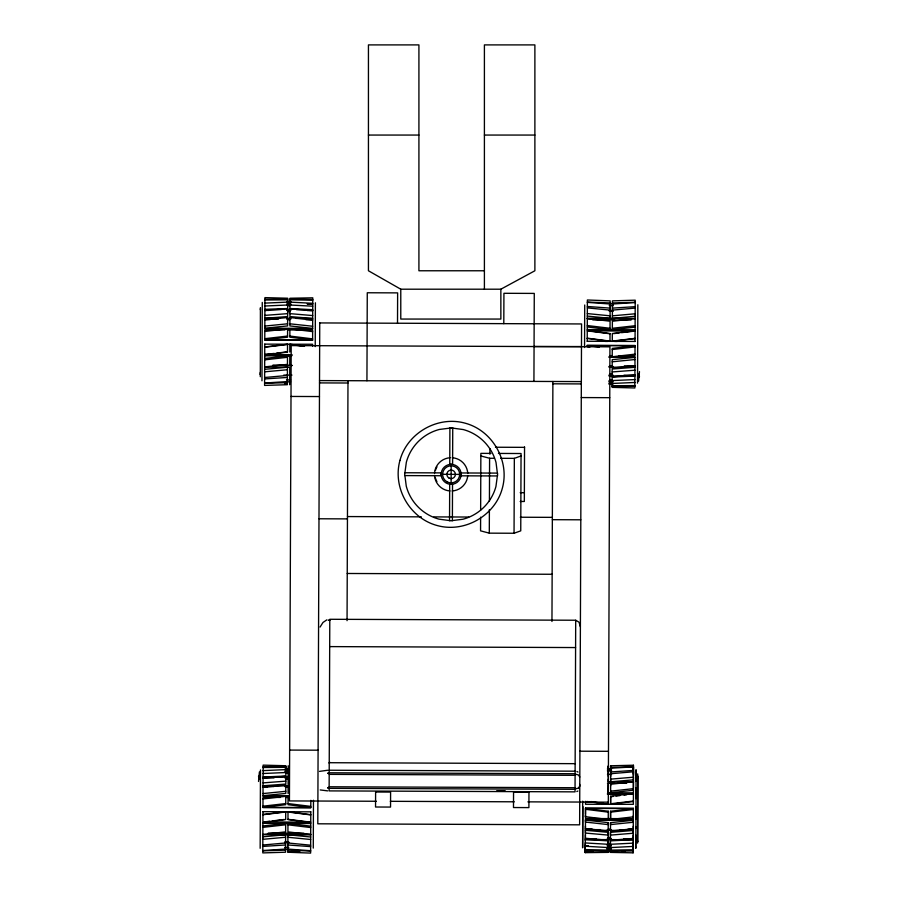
<?xml version="1.0" encoding="UTF-8"?>
<svg xmlns="http://www.w3.org/2000/svg" width="898" height="898" viewBox="0 0 898 898"><rect width="100%" height="100%" fill="white"/><g stroke="black" fill="none" stroke-linecap="round" stroke-linejoin="round"><path stroke-width="1.35" d="M619.586 829.73L633.258 829.774L633.213 838.429L610.438 840.281L610.472 832.334L633.258 830.47L585.417 830.291L608.17 832.323L608.137 840.27L585.384 838.249L585.384 834.781M600.459 829.651L585.417 829.595L585.417 833.063L608.17 835.095L608.17 832.323M608.137 840.27L608.137 837.497L610.438 837.508L610.438 840.281M633.404 790.644L633.438 781.765L608.35 781.799L608.373 773.728L608.361 776.388M610.472 832.334L610.472 835.106L633.247 833.243L633.258 829.774M633.404 787.894L633.427 779.857L610.651 781.799L610.674 773.728L633.449 771.786L633.416 779.172M633.213 838.429L633.225 834.96M636.065 781.17L636.031 769.799L636.053 771.09M585.35 842.953L608.114 844.277L608.081 847.555L585.328 846.242L585.361 838.676L596.294 838.721M608.081 847.555L608.114 840.854L585.361 839.54L633.202 839.72L610.415 840.865L610.314 852.393L633.09 852.831L633.09 846.814M608.328 792.732L608.361 784.257L608.328 792.732L633.404 792.833L633.404 790.251L610.629 792.743L610.662 784.257L633.438 781.765L633.416 782.551M610.281 847.88L610.281 851.046L610.303 847.6L633.157 846.421L633.202 838.867L623.627 838.822M636.053 787.748L635.952 819.032M636.031 798.726L636.031 770.338L636.009 771.326M258.523 781.473L259.41 771.887M260.308 376.733L260.409 307.587M260.162 848.318L260.465 769.934M261.969 380.808L262.272 302.424M262.901 822.972L262.788 852.909L285.553 852.224L285.62 834.758L262.845 836.813M262.946 811.579L262.901 822.31L285.676 819.56L285.71 811.736L262.934 814.486M264.708 355.462L264.596 385.41L287.371 384.714L287.439 367.248L264.663 369.303M264.753 344.08L264.719 354.811L287.495 352.061L287.528 344.226L264.742 346.976M288.067 796.335L288.034 804.709L310.798 807.515L262.957 807.324L285.744 804.698L285.766 796.324L262.991 798.951M288.078 793.45L288.112 785.043M288.123 784.077L288.146 776.299M288.146 776.029L288.191 765.747M289.672 384.726L289.74 367.26L264.663 367.17M289.751 364.364L289.785 355.911L264.708 355.81M289.796 352.072L289.829 344.237L304.545 346.134M310.73 823.152L310.618 853.1L287.854 852.236L287.921 834.77L310.686 836.992M310.775 811.77L310.742 822.501L287.977 819.571L288.011 811.747L310.764 814.666M310.82 800.343L310.798 807.796L262.957 807.616L263.002 797.368L280.412 797.435M312.583 346.213L312.594 344.26L264.753 344.136M313.279 848.094L313.469 800.253M315.232 346.594L315.4 302.794M329.207 769.788L329.791 619.283L575.697 620.237L579.03 622.179L580.389 626.849M347.055 620.686L347.986 380.696M366.934 380.763L367.271 292.759L397.634 292.883L397.511 323.235M404.717 475.592L404.729 472.741M449.898 428.121L449.752 464.356L452.603 464.367L452.738 428.133M451.099 484.336L451.178 464.356M480.621 517.158L480.565 530.841L489.298 533.154L514.049 533.255L520.75 530.841L521.053 453.524L498.446 453.434M480.643 510.221L480.868 453.367L490.914 453.4M489.298 533.154L489.388 509.581M489.421 501.252L489.59 458.261L480.857 455.959M489.893 454.164L489.915 448.607M497.548 475.951L497.559 473.111M503.8 323.65L503.924 293.298L534.276 293.41L533.928 381.414M514.049 533.255L514.341 458.362L521.042 455.959M524.544 446.878L524.331 501.488L520.178 501.466M551.956 621.472L552.887 381.482M575.113 770.742L575.697 620.237M582.69 801.184L582.622 847.802L582.881 806.64M584.553 347.537L584.721 305.006M608.036 851.27L608.069 846.365L608.036 851.27L585.271 850.754L585.316 844.906L585.294 846.062M633.371 801.51L610.595 804.249L610.64 796.245L633.416 793.506L633.359 804.339L585.53 804.271L585.541 801.33M607.98 847.869L608.013 852.382L585.26 852.651L585.26 846.994L585.271 847.948M587.225 341.33L587.258 330.587L610.023 333.517L609.989 341.352L587.236 338.423M587.27 329.936L587.382 299.988L610.146 300.864L610.079 318.33L587.314 316.096M585.485 814.284L585.518 808.155L633.348 808.335L633.303 818.684L585.474 818.505L585.485 815.743M633.315 815.687L633.326 816.854L610.55 819.526L610.573 811.242L633.348 808.559L585.518 808.38L608.272 811.231L608.249 819.515L585.496 816.664L585.518 808.155M586.877 801.499L608.294 804.238L609.933 346.83L291.199 345.595L289.437 800.926L376.385 801.263M608.339 771.124L608.339 765.758L608.361 767.431M610.337 851.282L610.359 850.125L633.135 849.777L633.112 850.934L610.337 851.282L610.371 846.376L610.348 847.521L608.047 847.521M610.595 769.687L610.629 766.544L610.606 767.173M610.595 804.249L610.64 796.245M610.64 771.135L610.64 765.77L633.404 765.231L633.404 771.225M610.55 819.526L610.573 811.242M633.112 850.934L633.146 845.085L633.124 846.242M633.382 771.36L633.382 766.87L633.359 767.498M635.054 341.509L635.099 330.778L612.324 333.528L612.29 341.352L635.066 338.602M635.099 330.127L635.212 300.179L612.447 300.864L612.38 318.33L635.155 316.287M633.404 772.145L633.404 765.231M635.997 806.842L635.907 828.517M637.535 383.154L637.838 304.77M638.59 381.212L639.477 371.615M593.252 851.753L585.215 852.135L585.238 847.824M592.119 829.079L585.417 829.056L585.474 819.627L633.303 819.807L633.303 822.254L610.528 824.6L610.528 822.647L633.303 820.301L585.474 820.11L608.227 822.635L608.227 824.6L585.474 822.074L585.474 819.627M608.361 774.143L608.373 771.943M608.35 771.505L608.373 768.194L608.35 773.997M585.44 828.573L608.193 831.099L608.227 822.635M610.651 771.505L610.674 768.205L633.438 766.892L633.416 776.164M633.27 828.753L610.494 831.11L610.528 822.647M610.662 774.155L610.674 771.954L633.382 770.417M633.056 846.859L633.056 852.325L633.045 849.16M627.904 829.213L633.258 829.236L633.303 819.807M635.919 826.564L635.739 848.284L635.717 847.229M585.384 838.249L585.417 829.595M608.35 781.799L608.373 779.127M610.651 781.799L610.674 779.138L633.438 777.197L633.416 780.53M610.662 776.388L610.674 773.728M633.427 775.12L633.449 771.786M635.863 834.983L635.739 848.004L635.717 847.285M585.328 846.242L585.328 842.818M585.339 840.865L585.361 838.676M608.114 840.854L608.092 844.142L610.382 844.142M610.629 792.743L610.651 791.149L633.427 788.657M610.651 785.851L610.662 784.257M610.382 847.566L610.415 840.865M633.157 846.421L633.169 842.998M633.18 841.056L633.202 838.867M585.271 850.754L585.294 849.598L608.058 850.114M633.112 847.611L633.112 848.127M608.294 804.238L590.906 801.544M633.416 793.506L633.393 794.101L630.722 794.303M633.371 801.633L633.382 801.038L610.606 803.777M608.305 767.161L608.328 766.533M579.782 784.414L579.614 786.12M260.094 374.533L260.319 372.333M637.602 843.121L637.703 773.874M579.771 786.064L578.379 788.118L575.046 788.96M637.681 778.285L637.906 776.085L637.659 842.01L637.636 840.921M320.07 627.062L322.966 622.482L326.894 619.811M578.783 788.422L579.131 787.714M329.24 763.233L329.779 762.211L329.24 762.716L575.135 763.67M577.908 791.015L576.842 791.553M484.404 270.769L418.917 270.769L418.917 44.9L368.438 44.9L368.438 270.769L400.777 289.201L500.86 289.201L534.882 270.769L534.882 44.9L484.404 44.9L484.404 289.201M319.508 771.382L327.748 770.248M264.742 347.234L287.528 344.484M264.719 354.553L274.092 353.419M276.775 353.094L287.495 351.803M613.66 333.629L619.014 332.978M621.697 332.653L635.099 331.036M612.29 341.094L635.066 338.344M262.934 814.744L285.71 811.994M269.602 821.243L264.248 821.895L310.742 822.175L287.977 819.313M272.285 820.929L284.34 819.47M610.629 796.717L613.3 796.391M615.983 796.077L620.002 795.594M624.02 795.112L626.703 794.786M610.584 812.162L633.359 809.491L633.348 808.335M264.809 331.441L287.584 328.814L287.551 337.199L264.775 339.826L312.605 340.005L289.852 337.199L289.886 328.825L312.639 331.631M264.775 338.692L287.551 336.054M612.256 349.524L635.032 346.897M635.009 354.138L612.234 356.764L612.256 348.39L635.043 345.764L587.202 345.584L599.258 347.066M262.968 806.191L285.744 803.564M264.697 358.459L287.483 355.9L287.45 364.352L264.674 366.912M264.697 359.851L287.472 357.292M635.144 318.678L612.369 321.237L612.335 329.689L635.111 327.13M612.335 328.286L635.122 325.727M262.889 825.969L285.665 823.41L285.631 831.862L262.856 834.422M262.878 827.361L285.665 824.802M264.854 319.789L287.629 317.522L287.596 325.929L264.82 328.197L312.65 328.387L289.897 325.94L289.931 317.533L312.684 319.98M264.831 326.064L287.607 323.796M612.212 361.793L634.987 359.526M634.965 365.8L612.189 368.057L612.223 359.649L634.998 357.393L609.024 357.292M263.035 787.299L285.811 785.032L285.777 793.439L263.002 795.707L288.976 795.808M263.013 793.563L285.788 791.306M612.414 310.124L635.189 308.081M612.391 315.827L635.167 313.784M264.652 371.806L287.427 369.751M264.629 377.508L287.405 375.454M262.833 839.316L285.609 837.262M262.811 845.018L285.586 842.964M264.888 310.517L287.663 308.789L287.629 316.556L264.854 318.296L279.895 318.352M264.865 315.378L287.641 313.649M612.167 371.94L634.942 370.212M634.931 375.061L612.155 376.801L612.178 369.022L634.953 367.293L608.99 367.192M263.069 778.027L285.845 776.287L285.822 784.066L263.047 785.795L289.01 785.896M263.058 782.888L285.833 781.148M612.436 304.007L635.212 302.559M612.414 308.126L635.189 306.667M264.618 378.922L287.394 377.463M264.607 383.031L287.382 381.571M262.811 846.421L285.586 844.973M262.788 850.541L285.564 849.081M610.404 844.288L633.191 843.143M264.921 303.109L287.686 302.121M264.91 306.005L287.674 305.006M612.133 380.584L634.908 379.585M612.122 383.468L634.897 382.469M263.103 770.619L285.878 769.62M263.092 773.515L285.867 772.516M612.436 302.952L635.212 302.256M264.607 383.334L287.371 382.638M262.788 850.833L285.564 850.148M633.416 766.892L610.662 767.431L610.64 765.77M264.932 299.281L287.697 299.09M264.932 299.999L287.697 299.82M612.122 385.77L634.886 385.579M612.11 386.499L634.886 386.308M263.114 766.78L285.89 766.6M263.114 767.509L285.878 767.33M368.438 135.059L418.917 135.059M484.404 135.059L534.882 135.059M534.074 346.538L581.477 346.538M287.854 851.775L299.91 851.775M286.788 301.436L290.896 301.447M286.788 302.368L290.885 302.379M609.237 303.726L613.334 303.737M287.686 302.873L289.987 302.873M286.776 303.861L290.885 303.883M307.284 303.939L312.751 303.962L307.397 303.883M609.226 305.646L613.323 305.657M286.776 304.804L290.873 304.826M287.674 305.623L289.975 305.634M609.203 310.484L613.312 310.495M281.287 309.574L264.888 309.507L287.663 308.519L287.708 298.226L264.932 297.62L264.854 319.026L278.526 319.071M286.754 309.597L290.862 309.608M296.329 309.63L312.729 309.698L289.964 308.53L289.998 298.237L312.773 297.81L312.684 319.205L305.859 319.183M609.203 311.112L613.312 311.123M264.888 310.394L268.985 310.405M286.754 310.472L290.851 310.495M307.251 310.551L312.717 310.573M287.652 311.707L289.953 311.707M587.314 318.24L635.144 318.42M587.303 318.857L614.647 318.97M286.72 318.375L290.829 318.397M296.295 318.42L312.695 318.476L289.931 316.567L289.964 308.8L312.717 310.708M592.77 319.913L631.036 320.058M286.72 319.104L290.817 319.127M270.208 319.598L264.854 319.576L264.82 328.735L312.65 328.915L312.684 319.767L305.994 319.733M287.618 319.666L289.919 319.677M587.27 329.588L635.099 329.768M605.028 330.004L607.766 330.015M587.258 330.846L635.099 331.104M284.902 329.936L264.809 329.869L264.775 340.106L312.605 340.286L312.65 330.049L291.221 329.97M287.584 329.948L289.886 329.959M587.225 341.262L635.054 341.442M604.994 341.397L607.721 341.408M614.558 341.431L617.285 341.442M609.933 355.619L612.234 355.63M618.935 355.664L634.998 355.72L635.043 345.483L587.202 345.292L587.202 346.718L589.874 347.043M264.719 354.486L292.052 354.654M286.585 355.552L292.052 355.574M609.024 356.753L634.998 356.854L634.965 366.014L624.245 365.969M609.888 365.913L612.189 365.924M272.88 365.194L292.007 365.273M608.99 366.463L613.087 366.485M624.02 366.519L634.953 366.564L634.875 387.97L612.11 387.364L612.155 377.07L634.92 376.071L608.956 375.97M272.88 365.542L292.007 365.621M609.865 373.871L612.167 373.882M608.956 375.095L613.053 375.117M623.987 375.151L634.92 375.196M283.768 375.083L291.973 375.106M609.843 379.955L612.144 379.966M608.934 380.763L613.031 380.774M286.484 379.921L290.582 379.944M319.52 380.584L581.343 381.594M608.934 381.706L613.031 381.717M609.832 382.705L612.133 382.716M286.473 381.841L290.582 381.863M608.923 383.199L613.031 383.221M319.508 382.907L347.975 383.008M552.876 383.805L581.332 383.917M608.923 384.131L613.02 384.153M290.997 396.445L319.464 396.557M581.275 397.567L609.742 397.679M449.898 427.931L452.749 427.942M495.46 447.238L524.544 447.35M489.59 458.261L493.709 458.283M500.59 458.306L514.341 458.362M441.154 474.312L461.134 474.391A9.99 9.99 0 0 1 446.115 482.978A9.99 9.99 0 0 1 446.183 465.68A9.99 9.99 0 0 1 461.134 474.391M520.211 492.676L524.365 492.688M347.459 516.563L421.33 516.855M433.88 516.9L468.722 517.035M520.301 517.237L552.36 517.36M318.992 518.775L347.447 518.887M552.349 519.684L580.804 519.796M449.539 520.761L452.379 520.773M347.234 573.485L552.135 574.271M329.689 646.605L575.584 647.559M289.627 750.077L318.094 750.189M579.906 751.199L608.373 751.312M607.418 768.834L611.527 768.856M607.452 770.091L611.549 770.114M284.98 768.946L289.077 768.957M607.441 770.922L611.549 770.933M284.969 769.878L289.077 769.889M285.867 770.372L288.168 770.383M284.969 771.371L289.066 771.382M284.969 772.314L289.066 772.336M329.196 772.785L575.102 773.739M285.856 773.133L288.157 773.144M607.463 774.357L611.56 774.368M329.196 774.368L575.09 775.322M289.044 777.118L263.08 777.017L285.845 776.018L285.89 765.736L263.125 765.13L263.047 786.525L273.98 786.569M263.08 777.893L274.013 777.937M284.947 777.982L289.044 777.994M285.833 779.206L288.135 779.217M607.452 783.258L626.591 783.337M284.913 786.614L289.01 786.626M329.139 786.771L575.046 787.726M267.054 787.097L263.035 787.086L263.002 796.234L288.976 796.335M285.811 787.176L288.112 787.176M329.139 788.354L575.034 789.308M496.796 790.689L505.17 790.723M610.157 793.136L614.266 793.159M607.43 793.877L633.404 793.978L607.43 794M285.766 797.458L288.067 797.469M390.316 801.319L514.262 801.802M527.912 801.858L608.17 802.161M262.946 811.646L310.775 811.837M280.67 823.039L292.973 823.084M262.901 823.32L310.73 823.5M607.284 829.685L611.392 829.696M268.322 833.041L303.861 833.176M268.322 834.062L310.697 834.231M262.856 834.669L310.686 834.859M607.228 838.766L611.336 838.777M284.688 841.965L288.797 841.987M284.688 842.593L288.797 842.616M607.183 844.996L611.28 845.007M588.044 845.86L585.316 845.849L587.988 845.905M607.183 845.927L611.28 845.938M607.138 848.026L611.246 848.049M284.677 847.431L288.774 847.443M607.104 848.778L611.201 848.79M607.138 848.969L611.235 848.992M284.666 849.351L288.763 849.362M284.688 384.041L287.371 384.052M284.688 384.232L287.371 384.254M289.998 299.101L312.762 299.461M289.998 299.831L312.762 300.19M587.371 302.076L610.135 302.94M287.865 850.148L310.629 851.023M575.102 774.087L578.435 774.952L579.805 777.028M327.669 790.88L320.249 789.948M289.987 302.121L312.751 303.3M289.975 305.017L312.74 306.184M622.336 851.719L625.019 851.876M587.371 302.368L610.135 303.995M587.359 306.487L610.112 308.115M287.888 844.984L310.641 846.612M287.865 849.093L310.629 850.72M289.942 313.649L312.706 315.568M587.348 307.891L610.112 310.113M587.326 313.593L610.09 315.815M287.91 837.273L310.674 839.495M287.888 842.975L310.652 845.198M289.908 323.808L312.661 326.243M587.314 318.487L610.068 321.226L610.034 329.678L587.281 326.939M587.281 325.547L610.034 328.275M310.719 826.149L287.966 823.421L287.932 831.874L310.686 834.601M287.966 824.813L310.719 827.552M289.852 336.065L312.616 338.872M288.045 803.575L310.798 806.382M585.53 809.311L608.283 812.151L608.272 811.231M589.941 331.194L610.023 333.775M587.236 338.164L609.989 341.094M289.818 344.495L303.21 346.213M288.011 812.005L310.764 814.924M576.92 771.505L577.986 772.055M638.983 373.613L639.455 376.891M259.017 779.475L258.545 776.198M260.353 308.688L260.398 309.799M633.068 851.876L633.09 852.831M610.303 851.427L610.314 852.393M608.002 851.427L608.013 852.382M585.238 851.697L585.26 852.651M610.629 769.474L610.64 770.978M608.328 769.463L608.339 770.967M608.238 818.583L608.249 819.515M585.485 815.507L585.496 816.664M585.215 848.969L585.215 852.135M633.416 771.012L633.416 773.515M633.27 826.306L633.258 829.236M610.674 768.205L610.651 774.009M610.494 831.11L610.494 829.146L608.193 829.135L608.193 831.099M585.429 826.126L585.417 829.056M500.86 289.201L500.86 319.059L400.777 319.059L400.777 289.201M467.746 475.502A16.647 16.647 0 0 1 452.165 490.97M449.988 490.959A16.647 16.647 0 0 1 434.52 475.368M434.531 473.201A16.647 16.647 0 0 1 450.123 457.733M452.289 457.744A16.647 16.647 0 0 1 467.757 473.325M436.911 481.553A15.165 14.649 0.2 0 1 435.407 478.005M435.44 470.429A15.165 14.649 0.2 0 1 436.967 466.893M319.744 322.932L317.802 823.803L579.625 824.824L581.567 323.954L319.744 322.932M329.207 770.237L329.128 790.902L575.034 791.856L575.113 771.191L329.207 770.237M375.611 792.014L375.544 807.01L390.54 807.066L390.596 792.07L375.611 792.014M441.154 472.887L441.143 475.738L404.908 475.592L406.266 486.188A46.415 46.415 0 0 0 438.954 519.134L449.539 520.571L449.685 484.336L452.525 484.348L452.39 520.582L462.975 519.224A46.415 46.415 0 0 0 495.932 486.536L497.357 475.951L461.123 475.817L461.134 472.965L497.369 473.1L496.022 462.515A46.415 46.415 0 0 0 463.323 429.57L451.324 427.931L439.302 429.469A46.415 46.415 0 0 0 406.356 462.167L404.919 472.752L441.154 472.887M513.555 792.137L513.488 807.538L528.9 807.605L528.967 792.193L513.555 792.137M399.947 460.416C392.325 487.771 409.769 518.258 437.214 525.543C464.558 533.165 495.045 515.721 502.33 488.276C509.963 460.932 492.519 430.445 465.074 423.16C437.719 415.527 407.232 432.971 399.947 460.416M329.791 620.181L328.331 620.305L329.791 620.215M329.196 773.301L327.736 773.301L329.196 773.301M329.139 787.838L327.68 787.838L329.139 787.838M446.845 481.732A8.542 8.542 0 0 0 459.675 474.38A8.542 8.542 0 0 0 446.901 466.938A8.542 8.542 0 0 0 446.845 481.732M448.989 478.039A4.266 4.266 0 0 0 455.409 474.369A4.266 4.266 0 0 0 449.022 470.642A4.266 4.266 0 0 0 448.989 478.039"/></g></svg>
